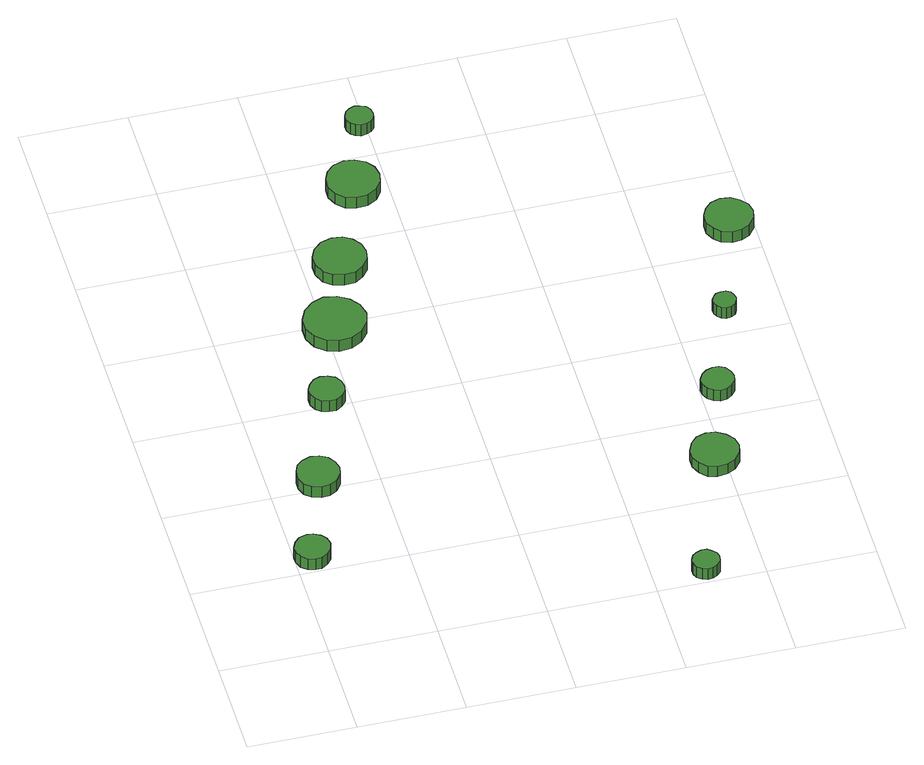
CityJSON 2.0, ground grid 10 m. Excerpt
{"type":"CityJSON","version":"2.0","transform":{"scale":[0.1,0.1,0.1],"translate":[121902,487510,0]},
"CityObjects":{
"tree1":{"type":"SolitaryVegetationObject","attributes":{"function":"something"},"geometry":[{"type":"MultiSurface","lod":"1","boundaries":[[[0,1,2,3,4,5,6,7,8,9,10,11,12,13,14]],[[15,16,17,18,19,20,21,22,23,24,25,26,27,28,29]],[[0,29,28,1]],[[1,28,27,2]],[[2,27,26,3]],[[3,26,25,4]],[[4,25,24,5]],[[5,24,23,6]],[[6,23,22,7]],[[7,22,21,8]],[[8,21,20,9]],[[9,20,19,10]],[[10,19,18,11]],[[11,18,17,12]],[[12,17,16,13]],[[13,16,15,14]],[[14,15,29,0]]]}]},
"tree2":{"type":"SolitaryVegetationObject","attributes":{"function":"something"},"geometry":[{"type":"MultiSurface","lod":"1","boundaries":[[[30,31,32,33,34,35,36,37,38,39,40,41,42,43,44]],[[45,46,47,48,49,50,51,52,53,54,55,56,57,58,59]],[[30,59,58,31]],[[31,58,57,32]],[[32,57,56,33]],[[33,56,55,34]],[[34,55,54,35]],[[35,54,53,36]],[[36,53,52,37]],[[37,52,51,38]],[[38,51,50,39]],[[39,50,49,40]],[[40,49,48,41]],[[41,48,47,42]],[[42,47,46,43]],[[43,46,45,44]],[[44,45,59,30]]]}]},
"tree3":{"type":"SolitaryVegetationObject","attributes":{"function":"something"},"geometry":[{"type":"MultiSurface","lod":"1","boundaries":[[[60,61,62,63,64,65,66,67,68,69,70,71,72,73,74]],[[75,76,77,78,79,80,81,82,83,84,85,86,87,88,89]],[[60,89,88,61]],[[61,88,87,62]],[[62,87,86,63]],[[63,86,85,64]],[[64,85,84,65]],[[65,84,83,66]],[[66,83,82,67]],[[67,82,81,68]],[[68,81,80,69]],[[69,80,79,70]],[[70,79,78,71]],[[71,78,77,72]],[[72,77,76,73]],[[73,76,75,74]],[[74,75,89,60]]]}]},
"tree4":{"type":"SolitaryVegetationObject","attributes":{"function":"something"},"geometry":[{"type":"MultiSurface","lod":"1","boundaries":[[[90,91,92,93,94,95,96,97,98,99,100,101,102,103,104]],[[105,106,107,108,109,110,111,112,113,114,115,116,117,118,119]],[[90,119,118,91]],[[91,118,117,92]],[[92,117,116,93]],[[93,116,115,94]],[[94,115,114,95]],[[95,114,113,96]],[[96,113,112,97]],[[97,112,111,98]],[[98,111,110,99]],[[99,110,109,100]],[[100,109,108,101]],[[101,108,107,102]],[[102,107,106,103]],[[103,106,105,104]],[[104,105,119,90]]]}]},
"tree5":{"type":"SolitaryVegetationObject","attributes":{"function":"something"},"geometry":[{"type":"MultiSurface","lod":"1","boundaries":[[[120,121,122,123,124,125,126,127,128,129,130,131,132,133,134]],[[135,136,137,138,139,140,141,142,143,144,145,146,147,148,149]],[[120,149,148,121]],[[121,148,147,122]],[[122,147,146,123]],[[123,146,145,124]],[[124,145,144,125]],[[125,144,143,126]],[[126,143,142,127]],[[127,142,141,128]],[[128,141,140,129]],[[129,140,139,130]],[[130,139,138,131]],[[131,138,137,132]],[[132,137,136,133]],[[133,136,135,134]],[[134,135,149,120]]]}]},
"tree6":{"type":"SolitaryVegetationObject","attributes":{"function":"something"},"geometry":[{"type":"MultiSurface","lod":"1","boundaries":[[[150,151,152,153,154,155,156,157,158,159,160,161,162,163,164]],[[165,166,167,168,169,170,171,172,173,174,175,176,177,178,179]],[[150,179,178,151]],[[151,178,177,152]],[[152,177,176,153]],[[153,176,175,154]],[[154,175,174,155]],[[155,174,173,156]],[[156,173,172,157]],[[157,172,171,158]],[[158,171,170,159]],[[159,170,169,160]],[[160,169,168,161]],[[161,168,167,162]],[[162,167,166,163]],[[163,166,165,164]],[[164,165,179,150]]]}]},
"tree7":{"type":"SolitaryVegetationObject","attributes":{"function":"something"},"geometry":[{"type":"MultiSurface","lod":"1","boundaries":[[[180,181,182,183,184,185,186,187,188,189,190,191,192,193,194]],[[195,196,197,198,199,200,201,202,203,204,205,206,207,208,209]],[[180,209,208,181]],[[181,208,207,182]],[[182,207,206,183]],[[183,206,205,184]],[[184,205,204,185]],[[185,204,203,186]],[[186,203,202,187]],[[187,202,201,188]],[[188,201,200,189]],[[189,200,199,190]],[[190,199,198,191]],[[191,198,197,192]],[[192,197,196,193]],[[193,196,195,194]],[[194,195,209,180]]]}]},
"tree8":{"type":"SolitaryVegetationObject","attributes":{"function":"something"},"geometry":[{"type":"MultiSurface","lod":"1","boundaries":[[[210,211,212,213,214,215,216,217,218,219,220,221,222,223,224]],[[225,226,227,228,229,230,231,232,233,234,235,236,237,238,239]],[[210,239,238,211]],[[211,238,237,212]],[[212,237,236,213]],[[213,236,235,214]],[[214,235,234,215]],[[215,234,233,216]],[[216,233,232,217]],[[217,232,231,218]],[[218,231,230,219]],[[219,230,229,220]],[[220,229,228,221]],[[221,228,227,222]],[[222,227,226,223]],[[223,226,225,224]],[[224,225,239,210]]]}]},
"tree9":{"type":"SolitaryVegetationObject","attributes":{"function":"something"},"geometry":[{"type":"MultiSurface","lod":"1","boundaries":[[[240,241,242,243,244,245,246,247,248,249,250,251,252,253,254]],[[255,256,257,258,259,260,261,262,263,264,265,266,267,268,269]],[[240,269,268,241]],[[241,268,267,242]],[[242,267,266,243]],[[243,266,265,244]],[[244,265,264,245]],[[245,264,263,246]],[[246,263,262,247]],[[247,262,261,248]],[[248,261,260,249]],[[249,260,259,250]],[[250,259,258,251]],[[251,258,257,252]],[[252,257,256,253]],[[253,256,255,254]],[[254,255,269,240]]]}]},
"tree10":{"type":"SolitaryVegetationObject","attributes":{"function":"something"},"geometry":[{"type":"MultiSurface","lod":"1","boundaries":[[[270,271,272,273,274,275,276,277,278,279,280,281,282,283,284]],[[285,286,287,288,289,290,291,292,293,294,295,296,297,298,299]],[[270,299,298,271]],[[271,298,297,272]],[[272,297,296,273]],[[273,296,295,274]],[[274,295,294,275]],[[275,294,293,276]],[[276,293,292,277]],[[277,292,291,278]],[[278,291,290,279]],[[279,290,289,280]],[[280,289,288,281]],[[281,288,287,282]],[[282,287,286,283]],[[283,286,285,284]],[[284,285,299,270]]]}]},
"tree11":{"type":"SolitaryVegetationObject","attributes":{"function":"something"},"geometry":[{"type":"MultiSurface","lod":"1","boundaries":[[[300,301,302,303,304,305,306,307,308,309,310,311,312,313,314]],[[315,316,317,318,319,320,321,322,323,324,325,326,327,328,329]],[[300,329,328,301]],[[301,328,327,302]],[[302,327,326,303]],[[303,326,325,304]],[[304,325,324,305]],[[305,324,323,306]],[[306,323,322,307]],[[307,322,321,308]],[[308,321,320,309]],[[309,320,319,310]],[[310,319,318,311]],[[311,318,317,312]],[[312,317,316,313]],[[313,316,315,314]],[[314,315,329,300]]]}]},
"tree12":{"type":"SolitaryVegetationObject","attributes":{"function":"something"},"geometry":[{"type":"MultiSurface","lod":"1","boundaries":[[[330,331,332,333,334,335,336,337,338,339,340,341,342,343,344]],[[345,346,347,348,349,350,351,352,353,354,355,356,357,358,359]],[[330,359,358,331]],[[331,358,357,332]],[[332,357,356,333]],[[333,356,355,334]],[[334,355,354,335]],[[335,354,353,336]],[[336,353,352,337]],[[337,352,351,338]],[[338,351,350,339]],[[339,350,349,340]],[[340,349,348,341]],[[341,348,347,342]],[[342,347,346,343]],[[343,346,345,344]],[[344,345,359,330]]]}]}
},
"vertices":[
[33,118,16],[31,125,16],[27,130,16],[21,133,16],[15,134,16],[8,132,16],[3,127,16],[0,121,16],[0,115,16],[3,108,16],[8,104,16],[15,102,16],[21,102,16],[27,106,16],[31,111,16],[31,111,3],[27,106,3],[21,102,3],[15,102,3],[8,104,3],[3,108,3],[0,115,3],[0,121,3],[3,127,3],[8,132,3],[15,134,3],[21,133,3],[27,130,3],[31,125,3],[33,118,3],
[65,209,16],[63,217,16],[58,224,16],[51,228,16],[43,229,16],[35,226,16],[29,221,16],[26,213,16],[26,205,16],[29,197,16],[35,192,16],[43,189,16],[51,190,16],[58,194,16],[63,201,16],[63,201,3],[58,194,3],[51,190,3],[43,189,3],[35,192,3],[29,197,3],[26,205,3],[26,213,3],[29,221,3],[35,226,3],[43,229,3],[51,228,3],[58,224,3],[63,217,3],[65,209,3],
[95,309,16],[94,315,16],[90,321,16],[84,324,16],[77,325,16],[71,323,16],[66,318,16],[63,312,16],[63,305,16],[66,299,16],[71,295,16],[77,293,16],[84,293,16],[90,297,16],[94,302,16],[94,302,3],[90,297,3],[84,293,3],[77,293,3],[71,295,3],[66,299,3],[63,305,3],[63,312,3],[66,318,3],[71,323,3],[77,325,3],[84,324,3],[90,321,3],[94,315,3],[95,309,3],
[137,392,17],[134,404,17],[127,413,17],[117,419,17],[105,421,17],[94,417,17],[85,409,17],[80,398,17],[80,386,17],[85,375,17],[94,367,17],[105,364,17],[117,365,17],[127,371,17],[134,380,17],[134,380,4],[127,371,4],[117,365,4],[105,364,4],[94,367,4],[85,375,4],[80,386,4],[80,398,4],[85,409,4],[94,417,4],[105,421,4],[117,419,4],[127,413,4],[134,404,4],[137,392,4],
[157,469,16],[155,479,16],[149,487,16],[141,492,16],[131,493,16],[121,490,16],[113,483,16],[109,474,16],[109,464,16],[113,454,16],[121,448,16],[131,445,16],[141,446,16],[149,451,16],[155,459,16],[155,459,3],[149,451,3],[141,446,3],[131,445,3],[121,448,3],[113,454,3],[109,464,3],[109,474,3],[113,483,3],[121,490,3],[131,493,3],[141,492,3],[149,487,3],[155,479,3],[157,469,3],
[193,561,16],[191,571,16],[185,579,16],[176,584,16],[166,585,16],[156,582,16],[149,575,16],[145,566,16],[145,556,16],[149,547,16],[156,540,16],[166,537,16],[176,538,16],[185,543,16],[191,551,16],[191,551,3],[185,543,3],[176,538,3],[166,537,3],[156,540,3],[149,547,3],[145,556,3],[145,566,3],[149,575,3],[156,582,3],[166,585,3],[176,584,3],[185,579,3],[191,571,3],[193,561,3],
[361,16,15],[360,21,15],[356,25,15],[352,28,15],[347,28,15],[342,26,15],[338,23,15],[336,18,15],[336,13,15],[338,8,15],[342,5,15],[347,3,15],[352,4,15],[356,6,15],[360,10,15],[360,10,2],[356,6,2],[352,4,2],[347,3,2],[342,5,2],[338,8,2],[336,13,2],[336,18,2],[338,23,2],[342,26,2],[347,28,2],[352,28,2],[356,25,2],[360,21,2],[361,16,2],
[207,637,16],[206,643,16],[203,647,16],[198,649,16],[193,650,16],[188,648,16],[184,645,16],[182,640,16],[182,635,16],[184,630,16],[188,627,16],[193,625,16],[198,626,16],[203,628,16],[206,632,16],[206,632,3],[203,628,3],[198,626,3],[193,625,3],[188,627,3],[184,630,3],[182,635,3],[182,640,3],[184,645,3],[188,648,3],[193,650,3],[198,649,3],[203,647,3],[206,643,3],[207,637,3],
[413,148,16],[411,157,16],[405,164,16],[397,169,16],[388,170,16],[379,167,16],[373,161,16],[369,152,16],[369,143,16],[373,135,16],[379,128,16],[388,126,16],[397,127,16],[405,131,16],[411,139,16],[411,139,4],[405,131,4],[397,127,4],[388,126,4],[379,128,4],[373,135,4],[369,143,4],[369,152,4],[373,161,4],[379,167,4],[388,170,4],[397,169,4],[405,164,4],[411,157,4],[413,148,4],
[431,234,16],[430,240,16],[426,246,16],[421,249,16],[415,249,16],[409,247,16],[404,243,16],[401,237,16],[401,231,16],[404,225,16],[409,221,16],[415,219,16],[421,220,16],[426,223,16],[430,228,16],[430,228,3],[426,223,3],[421,220,3],[415,219,3],[409,221,3],[404,225,3],[401,231,3],[401,237,3],[404,243,3],[409,247,3],[415,249,3],[421,249,3],[426,246,3],[430,240,3],[431,234,3],
[458,331,15],[457,335,15],[455,339,15],[451,341,15],[446,341,15],[442,340,15],[439,337,15],[437,333,15],[437,329,15],[439,325,15],[442,322,15],[446,320,15],[451,321,15],[455,323,15],[457,327,15],[457,327,2],[455,323,2],[451,321,2],[446,320,2],[442,322,2],[439,325,2],[437,329,2],[437,333,2],[439,337,2],[442,340,2],[446,341,2],[451,341,2],[455,339,2],[457,335,2],[458,331,2],
[500,432,17],[498,441,17],[492,448,17],[484,453,17],[475,454,17],[466,451,17],[460,445,17],[456,437,17],[456,427,17],[460,419,17],[466,413,17],[475,410,17],[484,411,17],[492,415,17],[498,423,17],[498,423,4],[492,415,4],[484,411,4],[475,410,4],[466,413,4],[460,419,4],[456,427,4],[456,437,4],[460,445,4],[466,451,4],[475,454,4],[484,453,4],[492,448,4],[498,441,4],[500,432,4]
]}
